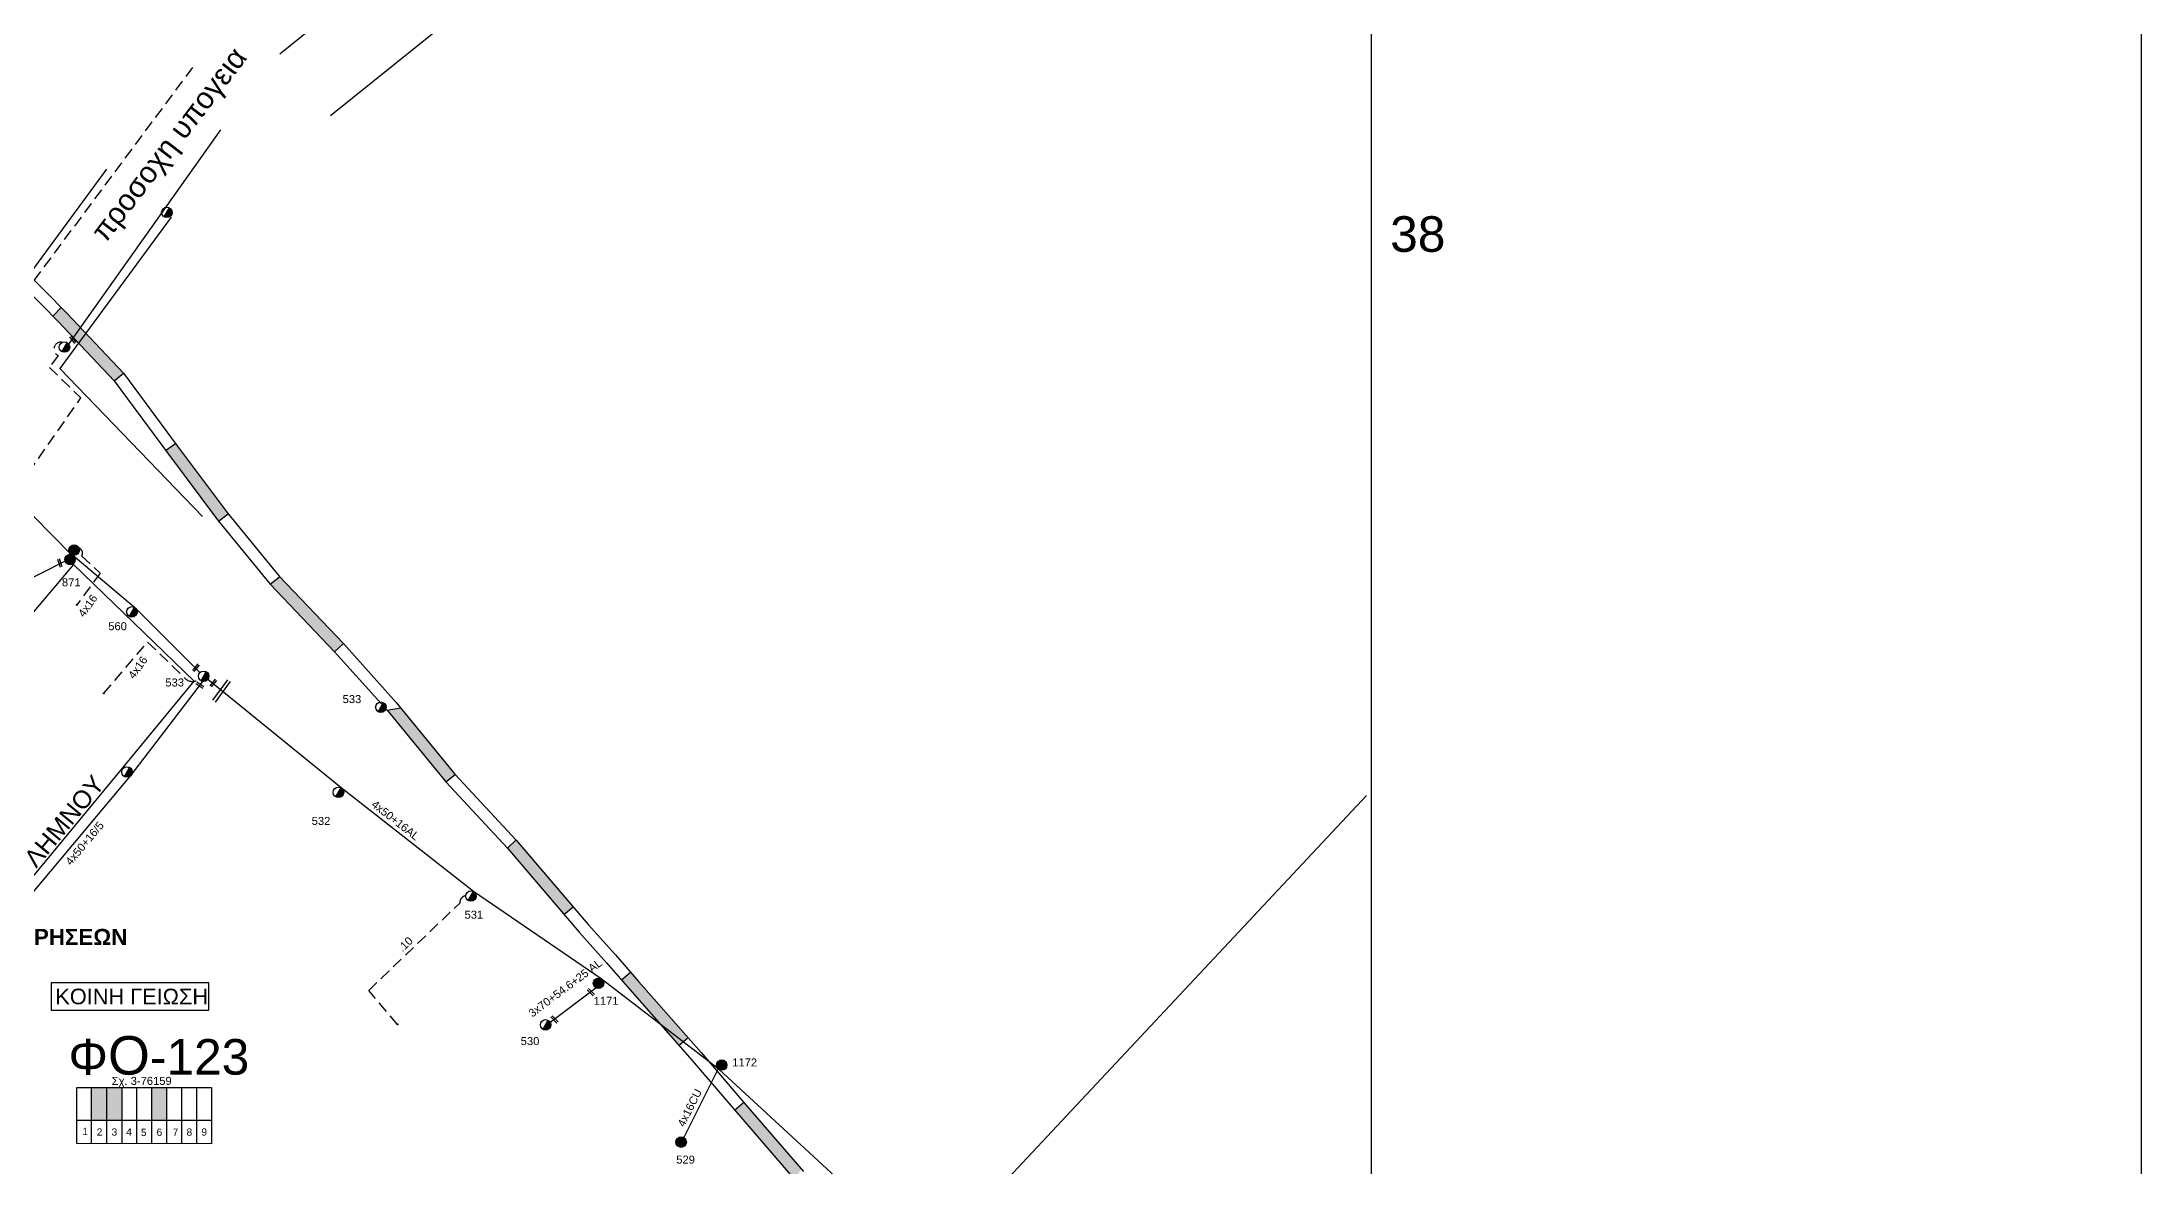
# Model space of a CAD drawing. Header units: millimetres. Extents: x 7477 to 9676, y 1828 to 2857.
# Drawn here: x 9203.3 to 9675.5, y 2077.4 to 2330.2 of the extents above; entities that cross this region are included whole.
import ezdxf
from ezdxf.enums import TextEntityAlignment as Align

# ---------------------------------------------------------------- set-up
doc = ezdxf.new("R2010")
doc.units = ezdxf.units.MM
doc.linetypes.add('DASHED', pattern=[19.05, 12.7, -6.35])
for name, color, linetype, lineweight in [('.10', 7, 'Continuous', 30), ('3x70+54.6+25 AL', 7, 'SYN_LINE', 30), ('4x16', 7, 'Continuous', 30), ('4x16CU', 7, 'Continuous', 30), ('4x50', 7, 'Continuous', 30), ('4x50+16_5', 7, 'Continuous', 30), ('4x50+16AL', 7, 'Continuous', 30), ('text διευθύνσεων', 250, 'Continuous', 30), ('Υπόβαθρο ΔΕΗ', 7, 'Continuous', 30)]:
    doc.layers.add(name, color=color, linetype=linetype, lineweight=lineweight)
for name, color, linetype in [('Pillar OTE', 7, 'Continuous'), ('TEXT ΚΑΛΩΔΙΩΝ', 7, 'Continuous'), ('Άγνωστα', 7, 'Continuous'), ('Επιγραφές - Σχήματα', 7, 'Continuous'), ('Καλώδια ΧΤ   3x150+50CU', 7, 'DASHED'), ('Καλώδια ΧΤ   3x150AL+50CU', 7, 'DASHED'), ('Μηχανική τομή', 7, 'Continuous'), ('Στύλος Ξύλινος', 7, 'Continuous'), ('Στύλος Ξύλινος @ 1', 7, 'Continuous'), ('Στύλος ΦΜ', 7, 'Continuous'), ('Στύλος ΦΜ @ 1', 7, 'Continuous'), ('Συνδέσεις', 7, 'Continuous'), ('Συνεστραμμένα ΧΤ   3x70+54.6+25 AL', 7, 'SYN_LINE'), ('Τομή', 7, 'Continuous')]:
    doc.layers.add(name, color=color, linetype=linetype)
doc.styles.add('arial', font='ARIAL.TTF')
doc.styles.get("Standard").update_dxf_attribs({"font": 'ARIAL.TTF'})
doc.linetypes.add('SYN_LINE', pattern='A,0.5,-0.0001,["/\\/\\/\\/",Standard,S=0.1,R=0,X=0,Y=-0.05],-0.25', length=0.7501)

# ---------------------------------------------------------------- blocks, each defined once
blk = doc.blocks.new('ΥΠΑΡΧΩΝ ΤΣΙΜΕΝΤΕΝΙΟΣ ΣΤΥΛΟΣ')
at = {"layer": 'Στύλος ΦΜ'}
blk.add_hatch(color=7, dxfattribs=at).paths.add_polyline_path([(-1.3, -2.3, 0.574793), (2.6, 0, 0.268822), (1.3, 2.3)])
at = {"layer": 'Στύλος ΦΜ', "color": 7}
blk.add_line((-1.3, -2.3), (1.3, 2.3), dxfattribs=at)
blk.add_circle((0, 0), 2.62, dxfattribs=at)
at = {"layer": 'Στύλος ΦΜ', "flags": 4}
for tag, p in [('ΑΡΙΘΜΟΣ', (-4.7, 8.1)), ('ΤΥΠΟΣ', (-4.9, 3))]:
    blk.add_attdef(tag, p, '', height=4, dxfattribs=at)
blk = doc.blocks.new('ΥΠΑΡΧΩΝ ΞΥΛΙΝΟΣ ΣΤΥΛΟΣ')
at = {"layer": 'Στύλος Ξύλινος'}
h = blk.add_hatch(color=7, dxfattribs=at)
h.paths.add_polyline_path([(-2.6, 0, 0.270008), (-1.3, -2.3), (1.3, 2.3, 0.576266)])
h.paths.add_polyline_path([(-1.3, -2.3, 0.574793), (2.6, 0, 0.268822), (1.3, 2.3)])
at = {"layer": 'Στύλος Ξύλινος', "color": 7}
blk.add_line((-1.3, -2.3), (1.3, 2.3), dxfattribs=at)
blk.add_circle((0, 0), 2.62, dxfattribs=at)
at = {"layer": 'Στύλος Ξύλινος', "flags": 4}
for tag, p in [('ΑΡΙΘΜΟΣ', (-4.9, 8.6)), ('ΤΥΠΟΣ', (-4.8, 3.4))]:
    blk.add_attdef(tag, p, '', height=4, dxfattribs=at)
blk = doc.blocks.new('ΜΗΧΑΝΙΚΗ ΤΟΜΗ')
at = {"layer": 'Μηχανική τομή', "ltscale": 40}
for p, q in [((-1.9, 0.8), (5.7, 0.8)), ((-1.9, -0.8), (5.7, -0.8))]:
    blk.add_line(p, q, dxfattribs=at)
blk = doc.blocks.new('ΤΟΜΗ')
at = {"layer": 'Τομή', "ltscale": 40}
for p, q in [((-5.7, 0), (17.1, 0)), ((-5.7, -2.8), (17.1, -2.8))]:
    blk.add_line(p, q, dxfattribs=at)
blk = doc.blocks.new('_ΣΥΝΔΕΣΗ')
at = {"layer": 'Συνδέσεις', "linetype": 'SYN_LINE', "ltscale": 40}
blk.add_hatch(color=256, dxfattribs=at).paths.add_polyline_path([(0.5, 0, 1), (-0.5, 0, 1)])
at = {"layer": 'Συνδέσεις'}
blk.add_circle((0, 0), 0.5, dxfattribs=at)

msp = doc.modelspace()

# ---------------------------------------------------------------- hatches: boundary and pattern name
at = {"layer": 'Καλώδια ΧΤ   3x150AL+50CU', "linetype": 'DASHED', "lineweight": -3, "ltscale": 0.2}
h = msp.add_hatch(color=1, dxfattribs=at)
h.dxf.hatch_style = 1
h.paths.add_polyline_path([(9217.9, 2095.12), (9214.46, 2095.12), (9214.46, 2087.76), (9217.9, 2087.75)])
h = msp.add_hatch(color=27, dxfattribs=at)
h.dxf.hatch_style = 1
h.paths.add_polyline_path([(9217.9, 2087.75), (9221.34, 2087.75), (9221.34, 2095.12), (9217.9, 2095.12)])
h = msp.add_hatch(color=151, dxfattribs=at)
h.dxf.hatch_style = 1
h.paths.add_polyline_path([(9231.32, 2095.11), (9228.03, 2095.11), (9228.02, 2087.74), (9231.32, 2087.74)])
at = {"layer": 'Υπόβαθρο ΔΕΗ', "lineweight": -3}
h = msp.add_hatch(color=256, dxfattribs=at)
h.paths.add_polyline_path([(8977.31, 2475.54), (8986.18, 2467.18), (8988.03, 2469.15), (8979.17, 2477.5), (8972.84, 2483.55), (8970.97, 2481.6)])
h.paths.add_polyline_path([(9002.18, 2456.61), (9001.32, 2457.37), (8999.54, 2455.33), (9000.39, 2454.59), (9015.12, 2441.49), (9015.25, 2441.36), (9017.08, 2443.35), (9016.94, 2443.49)])
h.paths.add_polyline_path([(9032.61, 2429.34), (9030.85, 2430.91), (9029.06, 2428.88), (9030.81, 2427.33), (9040.52, 2418.52), (9044.99, 2414.5), (9047.18, 2416.2), (9046.77, 2416.54), (9042.33, 2420.53)])
h.paths.add_polyline_path([(9061.72, 2403.35), (9061.68, 2403.38), (9059.93, 2401.33), (9074.22, 2388.13), (9076.05, 2390.11)])
h.paths.add_polyline_path([(9090.32, 2376.92), (9088.47, 2374.95), (9101.99, 2362.92), (9103.48, 2361.61), (9105.27, 2363.64), (9103.78, 2364.94)])
h.paths.add_polyline_path([(9132.1, 2336.39), (9133.16, 2335.39), (9134.95, 2337.42), (9133.92, 2338.39), (9119.85, 2350.81), (9118.06, 2348.79)])
h.paths.add_polyline_path([(9161.99, 2309.14), (9162.96, 2308.28), (9164.75, 2310.31), (9163.76, 2311.17), (9151.55, 2321.71), (9149.13, 2324.01), (9147.27, 2322.04), (9149.74, 2319.71)])
h.paths.add_polyline_path([(9191.68, 2282.81), (9193.6, 2284.71), (9193.54, 2284.77), (9179.74, 2297.08), (9178.5, 2298.17), (9176.71, 2296.14), (9177.94, 2295.05)])
h.paths.add_polyline_path([(9219.52, 2254.02), (9221.6, 2255.76), (9208.98, 2269.14), (9207.65, 2270.48), (9205.73, 2268.58), (9207.04, 2267.26)])
h.paths.add_polyline_path([(9233.69, 2239.4), (9233.3, 2239.94), (9231.12, 2238.33), (9231.53, 2237.79), (9243.04, 2222.46), (9245.2, 2224.08)])
h.paths.add_polyline_path([(9256.76, 2209.98), (9254.66, 2208.26), (9269.14, 2193.1), (9271.15, 2194.91), (9271.13, 2194.94)])
h = msp.add_hatch(color=256, dxfattribs=at)
h.paths.add_polyline_path([(9387.66, 2062.32), (9385.69, 2060.47), (9398.54, 2045.57), (9400.58, 2047.33)])
h.paths.add_polyline_path([(9372.59, 2074.42), (9374.15, 2076.75), (9361.16, 2091.79), (9359.11, 2090.02)])
h.paths.add_polyline_path([(9337.59, 2118.89), (9335.7, 2121.06), (9333.66, 2119.28), (9335.55, 2117.11), (9346.6, 2104.54), (9348.63, 2106.33)])
h.paths.add_polyline_path([(9320.73, 2133.98), (9322.79, 2135.74), (9310.01, 2150.74), (9309.97, 2150.78), (9307.99, 2148.94)])
h.paths.add_polyline_path([(9283.97, 2180.47), (9280.92, 2179.92), (9294.18, 2163.81), (9296.27, 2165.53), (9296.21, 2165.59)])

# ---------------------------------------------------------------- linework, layer by layer
at = {"layer": '.10', "color": 1, "linetype": 'DASHED', "lineweight": -3, "ltscale": 0.2}
msp.add_lwpolyline([(9283.28, 2109.3), (9276.8, 2116.93), (9297.34, 2136.62, -0.422493), (9298.62, 2138.2, -5.145171)], format="xyb", dxfattribs=at)
at = {"layer": '3x70+54.6+25 AL', "color": 27, "linetype": 'SYN_LINE', "lineweight": -3, "ltscale": 15}
msp.add_lwpolyline([(9196.7, 2230.23), (9197.14, 2227.91), (9209.88, 2214.97)], dxfattribs=at)
at = {"layer": '3x70+54.6+25 AL', "color": 1, "linetype": 'SYN_LINE', "lineweight": -3, "ltscale": 15}
msp.add_lwpolyline([(9317.61, 2109.78), (9327.92, 2117.51)], dxfattribs=at)
at = {"layer": '4x16', "color": 27, "linetype": 'SYN_LINE', "lineweight": -3, "ltscale": 15}
msp.add_lwpolyline([(9208.5, 2213.47), (9191.69, 2204.99)], dxfattribs=at)
at = {"layer": '4x16', "color": 27, "linetype": 'DASHED', "lineweight": -3, "ltscale": 0.2}
msp.add_lwpolyline([(9217.23, 2183.75), (9227.07, 2195.28), (9235.6, 2187.02, 0.402039), (9238.64, 2187, 1.428835)], format="xyb", dxfattribs=at)
at = {"layer": '4x16CU', "color": 27, "linetype": 'DASHED', "lineweight": -3, "ltscale": 0.2}
msp.add_lwpolyline([(9211.62, 2216.41, -0.469428), (9212.26, 2214.62), (9216.37, 2210.79), (9211.16, 2203.62)], format="xyb", dxfattribs=at)
at = {"layer": '4x16CU', "color": 1, "linetype": 'SYN_LINE', "lineweight": -3, "ltscale": 15}
msp.add_lwpolyline([(9355.38, 2099.32), (9347.67, 2083.84)], dxfattribs=at)
at = {"layer": '4x50', "color": 27, "lineweight": -3, "ltscale": 0.2}
msp.add_lwpolyline([(9210.27, 2214.81), (9224.1, 2203.09), (9238.83, 2188.41)], dxfattribs=at)
at = {"layer": '4x50+16_5', "color": 27, "lineweight": -3, "ltscale": 0.2}
msp.add_lwpolyline([(9179.29, 2112.69), (9202.55, 2140.47), (9223.38, 2165.37), (9239.47, 2186.42)], dxfattribs=at)
at = {"layer": '4x50+16AL', "color": 1, "lineweight": -3, "ltscale": 0.2}
msp.add_lwpolyline([(9382.7, 2074.17), (9355.64, 2099.12), (9329.09, 2119.56), (9300.38, 2139.18), (9270.58, 2162.5), (9240.58, 2186.84)], dxfattribs=at)
at = {"layer": 'Pillar OTE', "lineweight": -3, "ltscale": 40}
for points in [[(9211.13, 2082.48), (9211.13, 2095.12), (9241.47, 2095.12), (9241.47, 2082.45), (9211.13, 2082.48)], [(9214.46, 2082.48), (9214.46, 2095.12)], [(9217.9, 2082.47), (9217.9, 2095.12)], [(9221.34, 2082.47), (9221.34, 2095.12)], [(9224.64, 2082.47), (9224.64, 2095.12)], [(9228.02, 2082.46), (9228.03, 2095.12)], [(9231.42, 2082.46), (9231.42, 2095.12)], [(9234.76, 2082.45), (9234.76, 2095.12)], [(9238.15, 2082.45), (9238.15, 2095.12)], [(9211.13, 2087.76), (9241.47, 2087.73)]]:
    msp.add_lwpolyline(points, dxfattribs=at)
at = {"layer": 'Επιγραφές - Σχήματα', "lineweight": -3}
msp.add_lwpolyline([(7476.75, 2855.51), (9675.5, 2855.53), (9675.51, 1836.39), (7476.75, 1836.37)], close=True, dxfattribs=at)
at = {"layer": 'Επιγραφές - Σχήματα', "color": 190, "lineweight": -3}
msp.add_lwpolyline([(9205.34, 2112.49), (9240.85, 2112.49), (9240.85, 2118.67), (9205.34, 2118.67)], close=True, dxfattribs=at)
at = {"layer": 'Καλώδια ΧΤ   3x150+50CU', "color": 7, "linetype": 'DASHED', "ltscale": 0.2}
msp.add_lwpolyline([(9189.98, 2270.41, 1.000952), (9192.34, 2269.4), (9194.71, 2267.43), (9237.77, 2325.18)], format="xyb", dxfattribs=at)
for points in [[(9206.94, 2259.7), (9204.98, 2257.02), (9212.04, 2250.15)], [(9136.99, 2167.13), (9190.38, 2238.12), (9198.12, 2230.32), (9212.04, 2250.15)]]:
    msp.add_lwpolyline(points, dxfattribs=at)
msp.add_arc((9207.54, 2261.14), 1.56, 78.2416, 247.4896, dxfattribs=at)
at = {"layer": 'Συνεστραμμένα ΧΤ   3x70+54.6+25 AL', "color": 7, "linetype": 'SYN_LINE', "ltscale": 20}
msp.add_lwpolyline([(9209.31, 2262.27), (9243.53, 2310.45)], dxfattribs=at)
at = {"layer": 'Υπόβαθρο ΔΕΗ', "lineweight": -3}
msp.add_lwpolyline([(7515.98, 2835.63), (9502.35, 2835.63), (9502.35, 1846.95), (7515.98, 1846.95)], close=True, dxfattribs=at)
for points in [[(9256.8, 2327.51), (9405.03, 2447.06), (9291.69, 2532.65), (9204.44, 2421.56)], [(9268.17, 2313.67), (9307.06, 2344.94), (9336.24, 2369.06), (9373.44, 2398.89), (9415.58, 2432.71)], [(9194.4, 2269.69), (9217.91, 2301.59)], [(9232.35, 2290.82), (9207.35, 2256.82), (9239.4, 2223.49)], [(9191.68, 2282.81), (9207.04, 2267.26), (9219.52, 2254.02), (9231.53, 2237.79), (9243.04, 2222.46), (9254.66, 2208.26), (9269.14, 2193.1), (9280.92, 2179.92), (9294.18, 2163.81), (9307.99, 2148.94), (9324.13, 2130), (9330.32, 2123.12), (9335.55, 2117.11), (9349.56, 2101.17), (9358.63, 2090.58), (9372.59, 2074.42)], [(9193.54, 2284.77), (9208.98, 2269.14), (9221.6, 2255.76), (9233.69, 2239.4), (9245.16, 2224.13), (9256.69, 2210.05), (9271.13, 2194.94), (9282.98, 2181.68), (9296.21, 2165.59), (9310.01, 2150.74), (9326.16, 2131.78), (9332.35, 2124.91), (9337.59, 2118.89), (9351.6, 2102.95), (9360.68, 2092.34), (9374.6, 2076.23)], [(9205.73, 2268.58), (9207.65, 2270.48)], [(9219.52, 2254.02), (9221.6, 2255.76)], [(9231.12, 2238.33), (9233.3, 2239.94)], [(9243.04, 2222.46), (9245.2, 2224.08)], [(9165.31, 2099.07), (9220.04, 2165.28), (9237.57, 2186.5), (9210.37, 2212.72), (9197.77, 2197.76)], [(9254.66, 2208.26), (9256.76, 2209.97)], [(9269.14, 2193.1), (9271.15, 2194.91)], [(9280.92, 2179.92), (9283.97, 2180.47)], [(9294.18, 2163.81), (9296.27, 2165.52)], [(9501.25, 2160.78), (9407.34, 2060.45), (9439.31, 2025.12), (9454.01, 2006.48), (9474.03, 1978.99), (9482.66, 1965.11), (9489.83, 1951.97), (9495.45, 1940.37), (9499.79, 1928.22), (9501.37, 1923.29)], [(9307.99, 2148.94), (9309.97, 2150.78)], [(9320.73, 2133.98), (9322.79, 2135.74)], [(9333.66, 2119.28), (9335.7, 2121.06)], [(9346.6, 2104.54), (9348.63, 2106.33)], [(9359.11, 2090.02), (9361.16, 2091.79)]]:
    msp.add_lwpolyline(points, dxfattribs=at)

# ---------------------------------------------------------------- block references
at = {"layer": 'Μηχανική τομή', "lineweight": -3, "zscale": 0.4999999999999997}
for p, xscale, yscale, rotation in [((9210.55, 2262.88), 0.24999999999986, 0.24999999999986, 124.7764983933814), ((9207.51, 2212.57), 0.2499999999998973, 0.2499999999998973, 108.9645171520896), ((9237.69, 2189.12), 0.2499999999999467, 0.2499999999999467, 50.48280547692338), ((9241.57, 2185.67), 0.2499999999999467, 0.2499999999999467, 50.48280547692339), ((9238.45, 2185.87), 0.2499999999999467, 0.2499999999999467, 326.1131013982638), ((9327.09, 2116.2), 0.2499999999999467, 0.2499999999999467, 134.4519978221392), ((9318.94, 2110.08), 0.2499999999999467, 0.2499999999999467, 134.4519978221392)]:
    msp.add_blockref('ΜΗΧΑΝΙΚΗ ΤΟΜΗ', p, dxfattribs=dict(at, xscale=xscale, yscale=yscale, rotation=rotation))
at = {"layer": 'Στύλος Ξύλινος @ 1', "lineweight": -3, "ltscale": 40}
ref = msp.add_blockref('ΥΠΑΡΧΩΝ ΞΥΛΙΝΟΣ ΣΤΥΛΟΣ', (9209.62, 2213.83), dxfattribs=dict(at, xscale=0.449999999999818, yscale=0.449999999999818, zscale=0.449999999999818))
ref.add_attrib('ΤΥΠΟΣ', '871', (9207.79, 2207.8), dxfattribs={"layer": 'Στύλος Ξύλινος', "height": 1.8, "flags": 4})
at = {"layer": 'Στύλος Ξύλινος @ 1', "lineweight": -3, "ltscale": 40, "xscale": 0.4499999999998181, "yscale": 0.4499999999998181, "zscale": 0.4499999999998181}
msp.add_blockref('ΥΠΑΡΧΩΝ ΞΥΛΙΝΟΣ ΣΤΥΛΟΣ', (9210.53, 2215.96), dxfattribs=at)
at = {"layer": 'Στύλος Ξύλινος @ 1', "lineweight": -3, "ltscale": 40}
ref = msp.add_blockref('ΥΠΑΡΧΩΝ ΞΥΛΙΝΟΣ ΣΤΥΛΟΣ', (9328.5, 2118.54), dxfattribs=dict(at, xscale=0.4499999999998181, yscale=0.4499999999998181, zscale=0.4499999999998181))
ref.add_attrib('ΤΥΠΟΣ', '1171', (9327.41, 2113.69), dxfattribs={"layer": 'Στύλος Ξύλινος', "height": 1.8, "flags": 4})
ref = msp.add_blockref('ΥΠΑΡΧΩΝ ΞΥΛΙΝΟΣ ΣΤΥΛΟΣ', (9356.22, 2100.14), dxfattribs=dict(at, xscale=0.4499999999998181, yscale=0.4499999999998181, zscale=0.4499999999998181))
ref.add_attrib('ΤΥΠΟΣ', '1172', (9358.58, 2099.83), dxfattribs={"layer": 'Στύλος Ξύλινος', "height": 1.8, "flags": 4})
ref = msp.add_blockref('ΥΠΑΡΧΩΝ ΞΥΛΙΝΟΣ ΣΤΥΛΟΣ', (9347.08, 2082.82), dxfattribs=dict(at, xscale=0.4499999999998181, yscale=0.4499999999998181, zscale=0.4499999999998181))
ref.add_attrib('ΤΥΠΟΣ', '529', (9345.99, 2077.98), dxfattribs={"layer": 'Στύλος Ξύλινος', "height": 1.8, "flags": 4})
at = {"layer": 'Στύλος ΦΜ @ 1', "lineweight": -3, "ltscale": 40, "xscale": 0.4499999999998181, "yscale": 0.4499999999998181, "zscale": 0.4499999999998181}
for p in [(9231.4, 2291.89), (9208.36, 2261.6), (9222.42, 2166.05)]:
    msp.add_blockref('ΥΠΑΡΧΩΝ ΤΣΙΜΕΝΤΕΝΙΟΣ ΣΤΥΛΟΣ', p, dxfattribs=at)
at = {"layer": 'Στύλος ΦΜ @ 1', "lineweight": -3, "ltscale": 40}
ref = msp.add_blockref('ΥΠΑΡΧΩΝ ΤΣΙΜΕΝΤΕΝΙΟΣ ΣΤΥΛΟΣ', (9223.52, 2202.06), dxfattribs=dict(at, xscale=0.449999999999818, yscale=0.449999999999818, zscale=0.449999999999818))
ref.add_attrib('ΤΥΠΟΣ', '560', (9218.21, 2197.93), dxfattribs={"layer": 'Στύλος ΦΜ', "height": 1.8, "flags": 4})
ref = msp.add_blockref('ΥΠΑΡΧΩΝ ΤΣΙΜΕΝΤΕΝΙΟΣ ΣΤΥΛΟΣ', (9239.67, 2187.58), dxfattribs=dict(at, xscale=0.4499999999998181, yscale=0.4499999999998181, zscale=0.4499999999998181))
ref.add_attrib('ΤΥΠΟΣ', '533', (9231.05, 2185.28), dxfattribs={"layer": 'Στύλος ΦΜ', "height": 1.8, "flags": 4})
ref = msp.add_blockref('ΥΠΑΡΧΩΝ ΤΣΙΜΕΝΤΕΝΙΟΣ ΣΤΥΛΟΣ', (9279.54, 2180.61), dxfattribs=dict(at, xscale=0.449999999999818, yscale=0.449999999999818, zscale=0.449999999999818))
ref.add_attrib('ΤΥΠΟΣ', '533', (9270.93, 2181.54), dxfattribs={"layer": 'Στύλος ΦΜ', "height": 1.8, "flags": 4})
ref = msp.add_blockref('ΥΠΑΡΧΩΝ ΤΣΙΜΕΝΤΕΝΙΟΣ ΣΤΥΛΟΣ', (9270, 2161.48), dxfattribs=dict(at, xscale=0.449999999999818, yscale=0.449999999999818, zscale=0.449999999999818))
ref.add_attrib('ΤΥΠΟΣ', '532', (9263.97, 2154.14), dxfattribs={"layer": 'Στύλος ΦΜ', "height": 1.8, "flags": 4})
ref = msp.add_blockref('ΥΠΑΡΧΩΝ ΤΣΙΜΕΝΤΕΝΙΟΣ ΣΤΥΛΟΣ', (9299.79, 2138.15), dxfattribs=dict(at, xscale=0.449999999999818, yscale=0.449999999999818, zscale=0.449999999999818))
ref.add_attrib('ΤΥΠΟΣ', '531', (9298.36, 2133.06), dxfattribs={"layer": 'Στύλος ΦΜ', "height": 1.8, "flags": 4})
ref = msp.add_blockref('ΥΠΑΡΧΩΝ ΤΣΙΜΕΝΤΕΝΙΟΣ ΣΤΥΛΟΣ', (9316.59, 2109.19), dxfattribs=dict(at, xscale=0.449999999999818, yscale=0.449999999999818, zscale=0.449999999999818))
ref.add_attrib('ΤΥΠΟΣ', '530', (9310.99, 2104.64), dxfattribs={"layer": 'Στύλος ΦΜ', "height": 1.8, "flags": 4})
at = {"layer": 'Συνδέσεις', "lineweight": -3, "xscale": 0.25, "yscale": 0.25, "zscale": 0.25}
for p in [(9211.16, 2203.63), (9217.23, 2183.75), (9283.28, 2109.31)]:
    msp.add_blockref('_ΣΥΝΔΕΣΗ', p, dxfattribs=at)
at = {"layer": 'Τομή', "lineweight": -3, "xscale": 0.2499999999999996, "yscale": 0.2499999999999996, "zscale": 0.2499999999999996, "rotation": 53.64867218581642}
msp.add_blockref('ΤΟΜΗ', (9242.61, 2183.35), dxfattribs=at)

# ---------------------------------------------------------------- texts
at = {"color": 1, "ltscale": 30, "insert": (9120.55, 2130.77), "char_height": 3.6, "width": 121.2945, "attachment_point": 1}
msp.add_mtext('{\\fArial|b1|i0|c161|p34;ΠΕΡΙΜΕΝΩ ΕΞΑΚΡΙΒΩΣΗ ΑΝΑΧΩΡΗΣΕΩΝ\\PΑΠΟ  13.11.15}', dxfattribs=at)
at = {"lineweight": -3, "ltscale": 30, "char_height": 1.63, "width": 11.2573, "attachment_point": 1}
for s, insert in [('1', (9212.38, 2086.04)), ('2', (9215.62, 2085.91)), ('3', (9218.95, 2085.91)), ('4', (9222.25, 2085.91)), ('5', (9225.56, 2085.82)), ('6', (9229.08, 2085.85)), ('7', (9232.7, 2085.85)), ('8', (9235.82, 2085.88)), ('9', (9239.15, 2085.91))]:
    msp.add_mtext(s, dxfattribs=dict(at, insert=insert))
at = {"layer": 'text διευθύνσεων', "color": 7, "lineweight": -3}
msp.add_text('ΛΗΜΝΟΥ', height=4, rotation=50.4207, dxfattribs=at).set_placement((9208.29, 2154.99), align=Align.MIDDLE_CENTER)
at = {"layer": 'TEXT ΚΑΛΩΔΙΩΝ', "color": 1, "linetype": 'Continuous', "lineweight": -3, "ltscale": 0.2}
msp.add_text('προσοχη υπογεια', height=4.7764, rotation=52.5487, dxfattribs=at).set_placement((9231.78, 2307.25), align=Align.MIDDLE_CENTER)
at = {"layer": 'TEXT ΚΑΛΩΔΙΩΝ', "linetype": 'Continuous', "lineweight": -3, "ltscale": 0.2}
for s, rotation, p in [('4x16', 54.3314, (9213.58, 2203.45)), ('4x16', 54.3314, (9224.85, 2189.56)), ('4x50+16AL', 321.9423, (9282.83, 2155.2)), ('4x50+16/5', 50.0801, (9212.89, 2150.02)), ('.10', 43.803, (9285.03, 2127.32)), ('3x70+54.6+25 AL', 36.89, (9321.01, 2117.48)), ('4x16CU', 63.5178, (9349, 2090.55))]:
    msp.add_text(s, height=1.8, rotation=rotation, dxfattribs=at).set_placement(p, align=Align.MIDDLE_CENTER)
at = {"layer": 'Άγνωστα', "lineweight": -3, "ltscale": 40, "insert": (9218.98, 2097.49), "char_height": 1.8, "width": 27.758, "attachment_point": 1, "style": 'arial'}
msp.add_mtext('Σχ. 3-76159', dxfattribs=at)
at = {"layer": 'Επιγραφές - Σχήματα', "lineweight": -3, "insert": (9506.59, 2291.02), "char_height": 8, "width": 15.5504, "attachment_point": 1, "style": 'arial'}
msp.add_mtext('38', dxfattribs=at)
at = {"layer": 'Επιγραφές - Σχήματα', "color": 190, "lineweight": -3, "insert": (9206.3, 2117.32), "char_height": 3.5, "width": 35.1311, "attachment_point": 1}
msp.add_mtext('KOINH ΓΕΙΩΣΗ', dxfattribs=at)
at = {"layer": 'Υπόβαθρο ΔΕΗ', "lineweight": -3, "insert": (9209.24, 2106.66), "char_height": 8, "width": 84.6573, "attachment_point": 1}
msp.add_mtext('Φ{\\H1.0833x;O}-123', dxfattribs=at)

doc.saveas('drawing.dxf')
